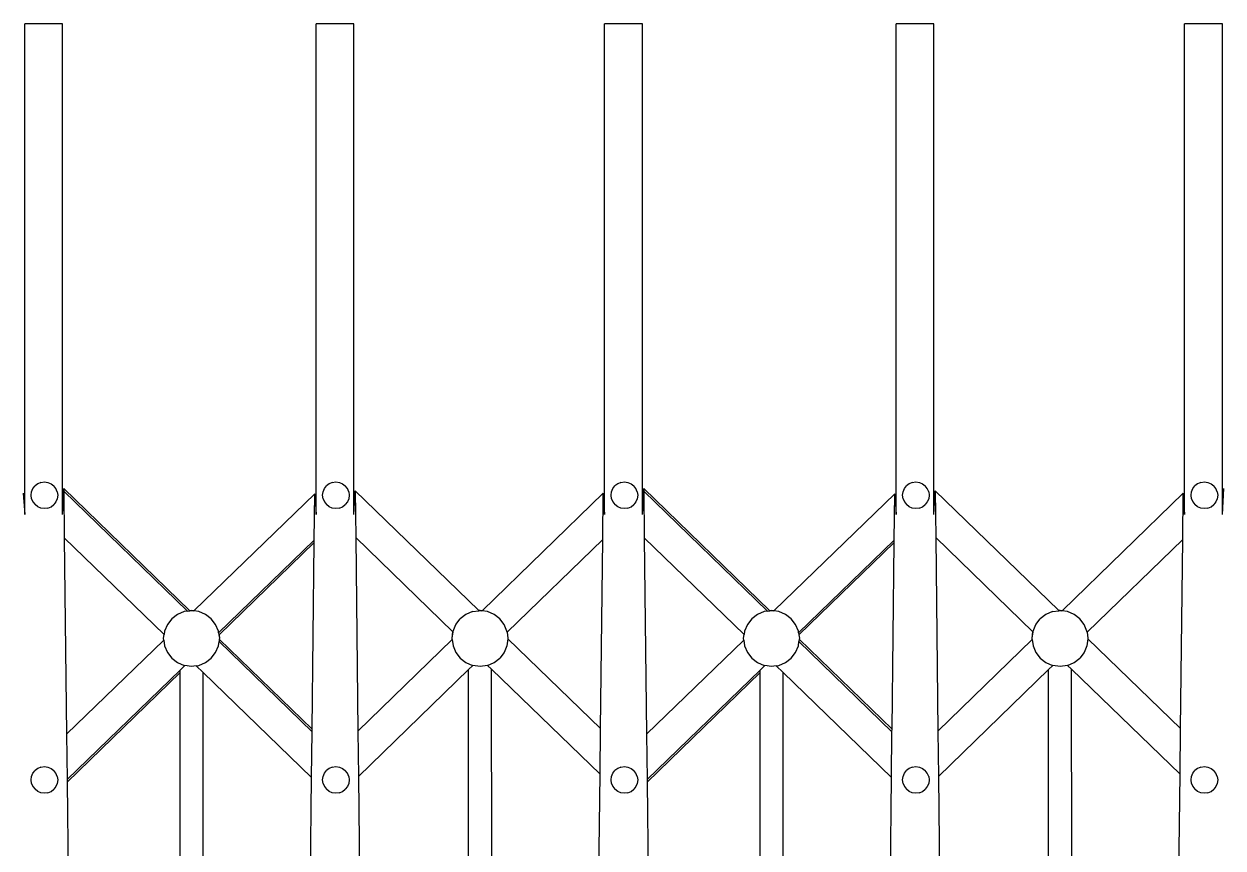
# Model space of a CAD drawing. Extents: x -202236 to 1002404, y -663931 to 1550022.
# Drawn here: x -56908 to -55824, y -350982 to -350237 of the extents above; entities that cross this region are included whole.
import ezdxf

# ---------------------------------------------------------------- set-up
doc = ezdxf.new("R2010")
doc.units = 0

msp = doc.modelspace()

# ---------------------------------------------------------------- linework, layer by layer
at = {"color": 250}
for p, q in [((-56872.83, -350237.03), (-56906.92, -350237.03)), ((-56906.92, -350680.35), (-56906.92, -350237.03)), ((-56872.83, -350680.35), (-56872.83, -350237.03)), ((-56609.46, -350237.03), (-56643.55, -350237.03)), ((-56643.55, -350680.35), (-56643.55, -350237.03)), ((-56609.46, -350680.35), (-56609.46, -350237.03)), ((-56348.72, -350237.03), (-56382.81, -350237.03)), ((-56382.81, -350680.35), (-56382.81, -350237.03)), ((-56348.72, -350680.35), (-56348.72, -350237.03)), ((-56085.35, -350237.03), (-56119.44, -350237.03)), ((-56119.44, -350680.35), (-56119.44, -350237.03)), ((-56085.35, -350680.35), (-56085.35, -350237.03)), ((-55824.61, -350237.03), (-55858.71, -350237.03)), ((-55858.71, -350680.35), (-55858.71, -350237.03)), ((-55824.61, -350680.35), (-55824.61, -350237.03)), ((-56908.16, -350661.12), (-56906.92, -350680.35)), ((-56901.11, -350662.91), (-56900.68, -350659.71)), ((-56900.68, -350659.71), (-56899.46, -350656.84)), ((-56899.46, -350656.84), (-56897.58, -350654.41)), ((-56895.15, -350652.53), (-56897.58, -350654.41)), ((-56892.28, -350651.31), (-56895.15, -350652.53)), ((-56892.28, -350651.31), (-56889.08, -350650.88)), ((-56889.08, -350650.88), (-56885.89, -350651.31)), ((-56885.89, -350651.31), (-56883.02, -350652.53)), ((-56883.02, -350652.53), (-56880.58, -350654.41)), ((-56878.7, -350656.84), (-56880.58, -350654.41)), ((-56877.49, -350659.71), (-56878.7, -350656.84)), ((-56877.49, -350659.71), (-56877.06, -350662.91)), ((-56872.83, -350680.35), (-56871.64, -350656.87)), ((-56871.64, -350656.87), (-56758.01, -350766.97)), ((-56871.64, -350656.87), (-56871.61, -350659.22)), ((-56871.61, -350659.22), (-56759.68, -350767.68)), ((-56871.61, -350659.22), (-56871.13, -350701.43)), ((-56637.74, -350662.91), (-56637.31, -350659.71)), ((-56637.31, -350659.71), (-56636.09, -350656.84)), ((-56636.09, -350656.84), (-56634.21, -350654.41)), ((-56631.78, -350652.53), (-56634.21, -350654.41)), ((-56628.91, -350651.31), (-56631.78, -350652.53)), ((-56628.91, -350651.31), (-56625.71, -350650.88)), ((-56625.71, -350650.88), (-56622.52, -350651.31)), ((-56622.52, -350651.31), (-56619.65, -350652.53)), ((-56619.65, -350652.53), (-56617.21, -350654.41)), ((-56615.33, -350656.84), (-56617.21, -350654.41)), ((-56614.12, -350659.71), (-56615.33, -350656.84)), ((-56614.12, -350659.71), (-56613.69, -350662.91)), ((-56609.46, -350680.35), (-56608.24, -350658.93)), ((-56608.24, -350658.93), (-56496.81, -350766.91)), ((-56608.24, -350658.93), (-56607.76, -350701.14)), ((-56493.3, -350767), (-56384.06, -350661.12)), ((-56384.54, -350702.99), (-56384.06, -350661.12)), ((-56384.06, -350661.12), (-56382.81, -350680.35)), ((-56377, -350662.91), (-56376.57, -350659.71)), ((-56376.57, -350659.71), (-56375.36, -350656.84)), ((-56375.36, -350656.84), (-56373.48, -350654.41)), ((-56371.04, -350652.53), (-56373.48, -350654.41)), ((-56368.17, -350651.31), (-56371.04, -350652.53)), ((-56368.17, -350651.31), (-56364.97, -350650.88)), ((-56364.97, -350650.88), (-56361.78, -350651.31)), ((-56361.78, -350651.31), (-56358.91, -350652.53)), ((-56358.91, -350652.53), (-56356.47, -350654.41)), ((-56354.59, -350656.84), (-56356.47, -350654.41)), ((-56353.38, -350659.71), (-56354.59, -350656.84)), ((-56353.38, -350659.71), (-56352.95, -350662.91)), ((-56348.72, -350680.35), (-56347.53, -350656.87)), ((-56347.53, -350656.87), (-56233.9, -350766.97)), ((-56347.53, -350656.87), (-56347.5, -350659.22)), ((-56347.5, -350659.22), (-56235.58, -350767.68)), ((-56347.5, -350659.22), (-56347.02, -350701.43)), ((-56113.63, -350662.91), (-56113.2, -350659.71)), ((-56113.2, -350659.71), (-56111.99, -350656.84)), ((-56111.99, -350656.84), (-56110.1, -350654.41)), ((-56107.67, -350652.53), (-56110.1, -350654.41)), ((-56104.8, -350651.31), (-56107.67, -350652.53)), ((-56104.8, -350651.31), (-56101.6, -350650.88)), ((-56101.6, -350650.88), (-56098.41, -350651.31)), ((-56098.41, -350651.31), (-56095.54, -350652.53)), ((-56095.54, -350652.53), (-56093.1, -350654.41)), ((-56091.22, -350656.84), (-56093.1, -350654.41)), ((-56090.01, -350659.71), (-56091.22, -350656.84)), ((-56090.01, -350659.71), (-56089.58, -350662.91)), ((-56085.35, -350680.35), (-56084.14, -350658.93)), ((-56084.14, -350658.93), (-55972.7, -350766.91)), ((-56084.14, -350658.93), (-56083.65, -350701.14)), ((-55969.19, -350767), (-55859.95, -350661.12)), ((-55860.43, -350702.99), (-55859.95, -350661.12)), ((-55859.95, -350661.12), (-55858.71, -350680.35)), ((-55852.89, -350662.91), (-55852.46, -350659.71)), ((-55852.46, -350659.71), (-55851.25, -350656.84)), ((-55851.25, -350656.84), (-55849.37, -350654.41)), ((-55846.93, -350652.53), (-55849.37, -350654.41)), ((-55844.06, -350651.31), (-55846.93, -350652.53)), ((-55844.06, -350651.31), (-55840.87, -350650.88)), ((-55840.87, -350650.88), (-55837.67, -350651.31)), ((-55837.67, -350651.31), (-55834.8, -350652.53)), ((-55834.8, -350652.53), (-55832.36, -350654.41)), ((-55830.48, -350656.84), (-55832.36, -350654.41)), ((-55829.27, -350659.71), (-55830.48, -350656.84)), ((-55829.27, -350659.71), (-55828.84, -350662.91)), ((-55824.61, -350680.35), (-55823.42, -350656.87)), ((-56900.68, -350666.1), (-56901.11, -350662.91)), ((-56900.68, -350666.1), (-56899.46, -350668.98)), ((-56899.46, -350668.98), (-56897.58, -350671.41)), ((-56895.15, -350673.29), (-56897.58, -350671.41)), ((-56883.02, -350673.29), (-56880.58, -350671.41)), ((-56878.7, -350668.98), (-56880.58, -350671.41)), ((-56877.49, -350666.1), (-56878.7, -350668.98)), ((-56877.06, -350662.91), (-56877.49, -350666.1)), ((-56753.66, -350767.05), (-56644.8, -350661.54)), ((-56645.28, -350703.41), (-56644.8, -350661.54)), ((-56644.8, -350661.54), (-56643.55, -350680.35)), ((-56637.31, -350666.1), (-56637.74, -350662.91)), ((-56637.31, -350666.1), (-56636.09, -350668.98)), ((-56636.09, -350668.98), (-56634.21, -350671.41)), ((-56631.78, -350673.29), (-56634.21, -350671.41)), ((-56619.65, -350673.29), (-56617.21, -350671.41)), ((-56615.33, -350668.98), (-56617.21, -350671.41)), ((-56614.12, -350666.1), (-56615.33, -350668.98)), ((-56613.69, -350662.91), (-56614.12, -350666.1)), ((-56376.57, -350666.1), (-56377, -350662.91)), ((-56376.57, -350666.1), (-56375.36, -350668.98)), ((-56375.36, -350668.98), (-56373.48, -350671.41)), ((-56371.04, -350673.29), (-56373.48, -350671.41)), ((-56358.91, -350673.29), (-56356.47, -350671.41)), ((-56354.59, -350668.98), (-56356.47, -350671.41)), ((-56353.38, -350666.1), (-56354.59, -350668.98)), ((-56352.95, -350662.91), (-56353.38, -350666.1)), ((-56229.55, -350767.05), (-56120.69, -350661.54)), ((-56121.17, -350703.41), (-56120.69, -350661.54)), ((-56120.69, -350661.54), (-56119.44, -350680.35)), ((-56113.2, -350666.1), (-56113.63, -350662.91)), ((-56113.2, -350666.1), (-56111.99, -350668.98)), ((-56111.99, -350668.98), (-56110.1, -350671.41)), ((-56107.67, -350673.29), (-56110.1, -350671.41)), ((-56095.54, -350673.29), (-56093.1, -350671.41)), ((-56091.22, -350668.98), (-56093.1, -350671.41)), ((-56090.01, -350666.1), (-56091.22, -350668.98)), ((-56089.58, -350662.91), (-56090.01, -350666.1)), ((-55852.46, -350666.1), (-55852.89, -350662.91)), ((-55852.46, -350666.1), (-55851.25, -350668.98)), ((-55851.25, -350668.98), (-55849.37, -350671.41)), ((-55846.93, -350673.29), (-55849.37, -350671.41)), ((-55834.8, -350673.29), (-55832.36, -350671.41)), ((-55830.48, -350668.98), (-55832.36, -350671.41)), ((-55829.27, -350666.1), (-55830.48, -350668.98)), ((-55828.84, -350662.91), (-55829.27, -350666.1)), ((-56892.28, -350674.5), (-56895.15, -350673.29)), ((-56889.08, -350674.93), (-56892.28, -350674.5)), ((-56885.89, -350674.5), (-56889.08, -350674.93)), ((-56885.89, -350674.5), (-56883.02, -350673.29)), ((-56628.91, -350674.5), (-56631.78, -350673.29)), ((-56625.71, -350674.93), (-56628.91, -350674.5)), ((-56622.52, -350674.5), (-56625.71, -350674.93)), ((-56622.52, -350674.5), (-56619.65, -350673.29)), ((-56368.17, -350674.5), (-56371.04, -350673.29)), ((-56364.97, -350674.93), (-56368.17, -350674.5)), ((-56361.78, -350674.5), (-56364.97, -350674.93)), ((-56361.78, -350674.5), (-56358.91, -350673.29)), ((-56104.8, -350674.5), (-56107.67, -350673.29)), ((-56101.6, -350674.93), (-56104.8, -350674.5)), ((-56098.41, -350674.5), (-56101.6, -350674.93)), ((-56098.41, -350674.5), (-56095.54, -350673.29)), ((-55844.06, -350674.5), (-55846.93, -350673.29)), ((-55840.87, -350674.93), (-55844.06, -350674.5)), ((-55837.67, -350674.5), (-55840.87, -350674.93)), ((-55837.67, -350674.5), (-55834.8, -350673.29)), ((-56780.93, -350788.83), (-56871.13, -350701.43)), ((-56871.13, -350701.43), (-56869.09, -350878.94)), ((-56645.28, -350703.41), (-56731.65, -350787.13)), ((-56645.31, -350705.76), (-56645.28, -350703.41)), ((-56519.86, -350786.32), (-56607.76, -350701.14)), ((-56607.76, -350701.14), (-56605.76, -350876.01)), ((-56384.54, -350702.99), (-56470.9, -350786.7)), ((-56386.49, -350873.8), (-56384.54, -350702.99)), ((-56256.83, -350788.83), (-56347.02, -350701.43)), ((-56347.02, -350701.43), (-56344.98, -350878.94)), ((-56121.17, -350703.41), (-56207.54, -350787.13)), ((-56121.2, -350705.76), (-56121.17, -350703.41)), ((-55995.75, -350786.32), (-56083.65, -350701.14)), ((-56083.65, -350701.14), (-56081.65, -350876.01)), ((-55860.43, -350702.99), (-55946.79, -350786.7)), ((-55862.39, -350873.8), (-55860.43, -350702.99)), ((-56645.31, -350705.76), (-56731.31, -350789.12)), ((-56647.24, -350874.31), (-56645.31, -350705.76)), ((-56121.2, -350705.76), (-56207.2, -350789.12)), ((-56123.13, -350874.31), (-56121.2, -350705.76)), ((-56762.85, -350768.1), (-56768.87, -350770.65)), ((-56759.68, -350767.68), (-56762.85, -350768.1)), ((-56759.68, -350767.68), (-56757.58, -350767.39)), ((-56758.01, -350766.97), (-56756.14, -350766.72)), ((-56757.58, -350767.39), (-56758.01, -350766.97)), ((-56757.58, -350767.39), (-56756.15, -350767.2)), ((-56756.15, -350767.2), (-56754.09, -350767.48)), ((-56756.14, -350766.72), (-56753.66, -350767.05)), ((-56754.09, -350767.48), (-56753.66, -350767.05)), ((-56749.45, -350768.1), (-56754.09, -350767.48)), ((-56743.43, -350770.65), (-56749.45, -350768.1)), ((-56502.11, -350768.1), (-56508.13, -350770.65)), ((-56502.11, -350768.1), (-56496.37, -350767.33)), ((-56496.81, -350766.91), (-56495.4, -350766.72)), ((-56496.81, -350766.91), (-56496.37, -350767.33)), ((-56496.37, -350767.33), (-56495.41, -350767.2)), ((-56495.41, -350767.2), (-56493.73, -350767.43)), ((-56495.4, -350766.72), (-56493.3, -350767)), ((-56493.73, -350767.43), (-56493.3, -350767)), ((-56488.72, -350768.1), (-56493.73, -350767.43)), ((-56482.7, -350770.65), (-56488.72, -350768.1)), ((-56238.74, -350768.1), (-56244.76, -350770.65)), ((-56235.58, -350767.68), (-56238.74, -350768.1)), ((-56235.58, -350767.68), (-56233.47, -350767.39)), ((-56233.9, -350766.97), (-56232.03, -350766.72)), ((-56233.47, -350767.39), (-56233.9, -350766.97)), ((-56233.47, -350767.39), (-56232.04, -350767.2)), ((-56232.04, -350767.2), (-56229.98, -350767.48)), ((-56232.03, -350766.72), (-56229.55, -350767.05)), ((-56229.98, -350767.48), (-56229.55, -350767.05)), ((-56225.35, -350768.1), (-56229.98, -350767.48)), ((-56219.32, -350770.65), (-56225.35, -350768.1)), ((-55978, -350768.1), (-55984.02, -350770.65)), ((-55978, -350768.1), (-55972.26, -350767.33)), ((-55972.7, -350766.91), (-55971.3, -350766.72)), ((-55972.7, -350766.91), (-55972.26, -350767.33)), ((-55972.26, -350767.33), (-55971.31, -350767.2)), ((-55971.31, -350767.2), (-55969.62, -350767.43)), ((-55971.3, -350766.72), (-55969.19, -350767)), ((-55969.62, -350767.43), (-55969.19, -350767)), ((-55964.61, -350768.1), (-55969.62, -350767.43)), ((-55958.59, -350770.65), (-55964.61, -350768.1)), ((-56777.92, -350779.69), (-56780.46, -350785.71)), ((-56773.97, -350774.59), (-56777.92, -350779.69)), ((-56768.87, -350770.65), (-56773.97, -350774.59)), ((-56738.33, -350774.59), (-56743.43, -350770.65)), ((-56734.39, -350779.69), (-56738.33, -350774.59)), ((-56731.84, -350785.71), (-56734.39, -350779.69)), ((-56519.72, -350785.71), (-56517.18, -350779.69)), ((-56517.18, -350779.69), (-56513.24, -350774.59)), ((-56508.13, -350770.65), (-56513.24, -350774.59)), ((-56477.59, -350774.59), (-56482.7, -350770.65)), ((-56473.65, -350779.69), (-56477.59, -350774.59)), ((-56471.1, -350785.71), (-56473.65, -350779.69)), ((-56253.81, -350779.69), (-56256.35, -350785.71)), ((-56249.87, -350774.59), (-56253.81, -350779.69)), ((-56244.76, -350770.65), (-56249.87, -350774.59)), ((-56214.22, -350774.59), (-56219.32, -350770.65)), ((-56210.28, -350779.69), (-56214.22, -350774.59)), ((-56207.73, -350785.71), (-56210.28, -350779.69)), ((-55995.61, -350785.71), (-55993.07, -350779.69)), ((-55993.07, -350779.69), (-55989.13, -350774.59)), ((-55984.02, -350770.65), (-55989.13, -350774.59)), ((-55953.48, -350774.59), (-55958.59, -350770.65)), ((-55949.54, -350779.69), (-55953.48, -350774.59)), ((-55947, -350785.71), (-55949.54, -350779.69)), ((-56781.35, -350791.93), (-56780.93, -350788.83)), ((-56781.32, -350792.13), (-56780.89, -350788.87)), ((-56780.89, -350788.87), (-56780.93, -350788.83)), ((-56780.46, -350785.71), (-56780.89, -350788.87)), ((-56731.65, -350787.13), (-56731.84, -350785.71)), ((-56731.65, -350787.13), (-56731.38, -350789.19)), ((-56731.38, -350789.19), (-56731.31, -350789.12)), ((-56731.38, -350789.19), (-56730.97, -350792.21)), ((-56731.31, -350789.12), (-56730.93, -350791.93)), ((-56520.61, -350791.93), (-56519.86, -350786.32)), ((-56520.59, -350792.13), (-56519.81, -350786.36)), ((-56519.81, -350786.36), (-56519.86, -350786.32)), ((-56519.81, -350786.36), (-56519.72, -350785.71)), ((-56470.96, -350786.76), (-56471.1, -350785.71)), ((-56470.9, -350786.7), (-56470.96, -350786.76)), ((-56470.96, -350786.76), (-56470.23, -350792.21)), ((-56470.9, -350786.7), (-56470.19, -350791.93)), ((-56257.24, -350791.93), (-56256.83, -350788.83)), ((-56257.22, -350792.13), (-56256.78, -350788.87)), ((-56256.78, -350788.87), (-56256.83, -350788.83)), ((-56256.35, -350785.71), (-56256.78, -350788.87)), ((-56207.54, -350787.13), (-56207.73, -350785.71)), ((-56207.54, -350787.13), (-56207.27, -350789.19)), ((-56207.27, -350789.19), (-56207.2, -350789.12)), ((-56207.27, -350789.19), (-56206.86, -350792.21)), ((-56207.2, -350789.12), (-56206.82, -350791.93)), ((-55996.51, -350791.93), (-55995.75, -350786.32)), ((-55996.48, -350792.13), (-55995.7, -350786.36)), ((-55995.7, -350786.36), (-55995.75, -350786.32)), ((-55995.7, -350786.36), (-55995.61, -350785.71)), ((-55946.86, -350786.76), (-55947, -350785.71)), ((-55946.79, -350786.7), (-55946.86, -350786.76)), ((-55946.86, -350786.76), (-55946.12, -350792.21)), ((-55946.79, -350786.7), (-55946.08, -350791.93)), ((-56869.09, -350878.94), (-56781.18, -350793.74)), ((-56781.36, -350792.41), (-56781.32, -350792.13)), ((-56781.18, -350793.74), (-56781.36, -350792.41)), ((-56781.32, -350792.13), (-56781.35, -350791.93)), ((-56781.18, -350793.74), (-56780.46, -350799.11)), ((-56780.46, -350799.11), (-56777.92, -350805.13)), ((-56734.39, -350805.13), (-56731.84, -350799.11)), ((-56731.84, -350799.11), (-56731.31, -350795.17)), ((-56731.04, -350793.11), (-56731.31, -350795.17)), ((-56731.31, -350795.17), (-56647.26, -350876.61)), ((-56730.94, -350792.41), (-56731.04, -350793.11)), ((-56731.04, -350793.11), (-56647.24, -350874.31)), ((-56730.93, -350791.93), (-56730.97, -350792.21)), ((-56730.97, -350792.21), (-56730.94, -350792.41)), ((-56605.76, -350876.01), (-56520.5, -350793.37)), ((-56520.62, -350792.41), (-56520.59, -350792.13)), ((-56520.5, -350793.37), (-56520.62, -350792.41)), ((-56520.59, -350792.13), (-56520.61, -350791.93)), ((-56520.5, -350793.37), (-56519.72, -350799.11)), ((-56519.72, -350799.11), (-56517.18, -350805.13)), ((-56471.1, -350799.11), (-56473.65, -350805.13)), ((-56470.24, -350792.66), (-56471.1, -350799.11)), ((-56470.2, -350792.41), (-56470.24, -350792.66)), ((-56470.24, -350792.66), (-56386.49, -350873.8)), ((-56470.19, -350791.93), (-56470.23, -350792.21)), ((-56470.23, -350792.21), (-56470.2, -350792.41)), ((-56344.98, -350878.94), (-56257.08, -350793.74)), ((-56257.25, -350792.41), (-56257.22, -350792.13)), ((-56257.08, -350793.74), (-56257.25, -350792.41)), ((-56257.22, -350792.13), (-56257.24, -350791.93)), ((-56257.08, -350793.74), (-56256.35, -350799.11)), ((-56256.35, -350799.11), (-56253.81, -350805.13)), ((-56210.28, -350805.13), (-56207.73, -350799.11)), ((-56207.73, -350799.11), (-56207.2, -350795.17)), ((-56206.93, -350793.11), (-56207.2, -350795.17)), ((-56207.2, -350795.17), (-56123.16, -350876.61)), ((-56206.83, -350792.41), (-56206.93, -350793.11)), ((-56206.93, -350793.11), (-56123.13, -350874.31)), ((-56206.82, -350791.93), (-56206.86, -350792.21)), ((-56206.86, -350792.21), (-56206.83, -350792.41)), ((-56081.65, -350876.01), (-55996.39, -350793.37)), ((-55996.52, -350792.41), (-55996.48, -350792.13)), ((-55996.39, -350793.37), (-55996.52, -350792.41)), ((-55996.48, -350792.13), (-55996.51, -350791.93)), ((-55996.39, -350793.37), (-55995.61, -350799.11)), ((-55995.61, -350799.11), (-55993.07, -350805.13)), ((-55947, -350799.11), (-55949.54, -350805.13)), ((-55946.13, -350792.66), (-55947, -350799.11)), ((-55946.1, -350792.41), (-55946.13, -350792.66)), ((-55946.13, -350792.66), (-55862.39, -350873.8)), ((-55946.08, -350791.93), (-55946.12, -350792.21)), ((-55946.12, -350792.21), (-55946.1, -350792.41)), ((-56777.92, -350805.13), (-56773.97, -350810.23)), ((-56773.97, -350810.23), (-56768.87, -350814.18)), ((-56743.43, -350814.18), (-56738.33, -350810.23)), ((-56738.33, -350810.23), (-56734.39, -350805.13)), ((-56517.18, -350805.13), (-56513.24, -350810.23)), ((-56513.24, -350810.23), (-56508.13, -350814.18)), ((-56482.7, -350814.18), (-56477.59, -350810.23)), ((-56473.65, -350805.13), (-56477.59, -350810.23)), ((-56253.81, -350805.13), (-56249.87, -350810.23)), ((-56249.87, -350810.23), (-56244.76, -350814.18)), ((-56219.32, -350814.18), (-56214.22, -350810.23)), ((-56214.22, -350810.23), (-56210.28, -350805.13)), ((-55993.07, -350805.13), (-55989.13, -350810.23)), ((-55989.13, -350810.23), (-55984.02, -350814.18)), ((-55958.59, -350814.18), (-55953.48, -350810.23)), ((-55949.54, -350805.13), (-55953.48, -350810.23)), ((-56766.49, -350820.9), (-56868.62, -350919.89)), ((-56766.49, -350823.23), (-56868.6, -350922.2)), ((-56768.87, -350814.18), (-56762.85, -350816.72)), ((-56762.26, -350816.8), (-56766.49, -350820.9)), ((-56766.49, -350823.23), (-56766.49, -350820.9)), ((-56766.4, -351129.65), (-56766.49, -350823.23)), ((-56762.85, -350816.72), (-56762.26, -350816.8)), ((-56756.15, -350817.62), (-56762.26, -350816.8)), ((-56751.82, -350817.04), (-56756.15, -350817.62)), ((-56751.82, -350817.04), (-56749.45, -350816.72)), ((-56745.67, -350823), (-56751.82, -350817.04)), ((-56749.45, -350816.72), (-56743.43, -350814.18)), ((-56745.58, -351127.71), (-56745.67, -350823)), ((-56647.74, -350917.9), (-56745.67, -350823)), ((-56505.76, -350820.49), (-56605.29, -350916.96)), ((-56508.13, -350814.18), (-56502.11, -350816.72)), ((-56501.9, -350816.75), (-56505.76, -350820.49)), ((-56505.66, -351126.81), (-56505.76, -350820.49)), ((-56502.11, -350816.72), (-56501.9, -350816.75)), ((-56495.41, -350817.62), (-56501.9, -350816.75)), ((-56488.72, -350816.72), (-56495.41, -350817.62)), ((-56488.72, -350816.72), (-56488.55, -350816.65)), ((-56488.55, -350816.65), (-56482.7, -350814.18)), ((-56484.93, -350820.16), (-56488.55, -350816.65)), ((-56386.97, -350915.09), (-56484.93, -350820.16)), ((-56484.84, -351127.29), (-56484.93, -350820.16)), ((-56242.39, -350820.9), (-56344.51, -350919.89)), ((-56242.39, -350823.23), (-56344.49, -350922.2)), ((-56244.76, -350814.18), (-56238.74, -350816.72)), ((-56238.15, -350816.8), (-56242.39, -350820.9)), ((-56242.39, -350823.23), (-56242.39, -350820.9)), ((-56242.29, -351129.65), (-56242.39, -350823.23)), ((-56238.74, -350816.72), (-56238.15, -350816.8)), ((-56232.04, -350817.62), (-56238.15, -350816.8)), ((-56227.71, -350817.04), (-56232.04, -350817.62)), ((-56227.71, -350817.04), (-56225.35, -350816.72)), ((-56221.56, -350823), (-56227.71, -350817.04)), ((-56225.35, -350816.72), (-56219.32, -350814.18)), ((-56221.47, -351127.71), (-56221.56, -350823)), ((-56123.63, -350917.9), (-56221.56, -350823)), ((-55981.65, -350820.49), (-56081.18, -350916.96)), ((-55984.02, -350814.18), (-55978, -350816.72)), ((-55977.79, -350816.75), (-55981.65, -350820.49)), ((-55981.55, -351126.81), (-55981.65, -350820.49)), ((-55978, -350816.72), (-55977.79, -350816.75)), ((-55971.31, -350817.62), (-55977.79, -350816.75)), ((-55964.61, -350816.72), (-55971.31, -350817.62)), ((-55964.61, -350816.72), (-55964.44, -350816.65)), ((-55964.44, -350816.65), (-55958.59, -350814.18)), ((-55960.82, -350820.16), (-55964.44, -350816.65)), ((-55862.86, -350915.09), (-55960.82, -350820.16)), ((-55960.73, -351127.29), (-55960.82, -350820.16)), ((-56647.74, -350917.9), (-56647.26, -350876.61)), ((-56647.26, -350876.61), (-56647.24, -350874.31)), ((-56605.76, -350876.01), (-56605.29, -350916.96)), ((-56386.97, -350915.09), (-56386.49, -350873.8)), ((-56123.63, -350917.9), (-56123.16, -350876.61)), ((-56123.16, -350876.61), (-56123.13, -350874.31)), ((-56081.65, -350876.01), (-56081.18, -350916.96)), ((-55862.86, -350915.09), (-55862.39, -350873.8)), ((-56869.09, -350878.94), (-56868.62, -350919.89)), ((-56344.98, -350878.94), (-56344.51, -350919.89)), ((-56895.15, -350909.78), (-56897.58, -350911.66)), ((-56892.28, -350908.56), (-56895.15, -350909.78)), ((-56892.28, -350908.56), (-56889.08, -350908.13)), ((-56889.08, -350908.13), (-56885.89, -350908.56)), ((-56885.89, -350908.56), (-56883.02, -350909.78)), ((-56883.02, -350909.78), (-56880.58, -350911.66)), ((-56631.78, -350909.78), (-56634.21, -350911.66)), ((-56628.91, -350908.56), (-56631.78, -350909.78)), ((-56628.91, -350908.56), (-56625.71, -350908.13)), ((-56625.71, -350908.13), (-56622.52, -350908.56)), ((-56622.52, -350908.56), (-56619.65, -350909.78)), ((-56619.65, -350909.78), (-56617.21, -350911.66)), ((-56371.04, -350909.78), (-56373.48, -350911.66)), ((-56368.17, -350908.56), (-56371.04, -350909.78)), ((-56368.17, -350908.56), (-56364.97, -350908.13)), ((-56364.97, -350908.13), (-56361.78, -350908.56)), ((-56361.78, -350908.56), (-56358.91, -350909.78)), ((-56358.91, -350909.78), (-56356.47, -350911.66)), ((-56107.67, -350909.78), (-56110.1, -350911.66)), ((-56104.8, -350908.56), (-56107.67, -350909.78)), ((-56104.8, -350908.56), (-56101.6, -350908.13)), ((-56101.6, -350908.13), (-56098.41, -350908.56)), ((-56098.41, -350908.56), (-56095.54, -350909.78)), ((-56095.54, -350909.78), (-56093.1, -350911.66)), ((-55846.93, -350909.78), (-55849.37, -350911.66)), ((-55844.06, -350908.56), (-55846.93, -350909.78)), ((-55844.06, -350908.56), (-55840.87, -350908.13)), ((-55840.87, -350908.13), (-55837.67, -350908.56)), ((-55837.67, -350908.56), (-55834.8, -350909.78)), ((-55834.8, -350909.78), (-55832.36, -350911.66)), ((-56901.11, -350920.16), (-56900.68, -350916.97)), ((-56900.68, -350923.36), (-56901.11, -350920.16)), ((-56900.68, -350916.97), (-56899.46, -350914.09)), ((-56899.46, -350914.09), (-56897.58, -350911.66)), ((-56878.7, -350914.09), (-56880.58, -350911.66)), ((-56877.49, -350916.97), (-56878.7, -350914.09)), ((-56877.49, -350916.97), (-56877.06, -350920.16)), ((-56877.06, -350920.16), (-56877.49, -350923.36)), ((-56868.62, -350919.89), (-56868.6, -350922.2)), ((-56649.07, -351034.16), (-56647.74, -350917.9)), ((-56637.74, -350920.16), (-56637.31, -350916.97)), ((-56637.31, -350923.36), (-56637.74, -350920.16)), ((-56637.31, -350916.97), (-56636.09, -350914.09)), ((-56636.09, -350914.09), (-56634.21, -350911.66)), ((-56615.33, -350914.09), (-56617.21, -350911.66)), ((-56614.12, -350916.97), (-56615.33, -350914.09)), ((-56614.12, -350916.97), (-56613.69, -350920.16)), ((-56613.69, -350920.16), (-56614.12, -350923.36)), ((-56605.29, -350916.96), (-56603.97, -351031.55)), ((-56388.33, -351033.75), (-56386.97, -350915.09)), ((-56377, -350920.16), (-56376.57, -350916.97)), ((-56376.57, -350923.36), (-56377, -350920.16)), ((-56376.57, -350916.97), (-56375.36, -350914.09)), ((-56375.36, -350914.09), (-56373.48, -350911.66)), ((-56354.59, -350914.09), (-56356.47, -350911.66)), ((-56353.38, -350916.97), (-56354.59, -350914.09)), ((-56353.38, -350916.97), (-56352.95, -350920.16)), ((-56352.95, -350920.16), (-56353.38, -350923.36)), ((-56344.51, -350919.89), (-56344.49, -350922.2)), ((-56124.96, -351034.16), (-56123.63, -350917.9)), ((-56113.63, -350920.16), (-56113.2, -350916.97)), ((-56113.2, -350923.36), (-56113.63, -350920.16)), ((-56113.2, -350916.97), (-56111.99, -350914.09)), ((-56111.99, -350914.09), (-56110.1, -350911.66)), ((-56091.22, -350914.09), (-56093.1, -350911.66)), ((-56090.01, -350916.97), (-56091.22, -350914.09)), ((-56090.01, -350916.97), (-56089.58, -350920.16)), ((-56089.58, -350920.16), (-56090.01, -350923.36)), ((-56081.18, -350916.96), (-56079.86, -351031.55)), ((-55864.22, -351033.75), (-55862.86, -350915.09)), ((-55852.89, -350920.16), (-55852.46, -350916.97)), ((-55852.46, -350923.36), (-55852.89, -350920.16)), ((-55852.46, -350916.97), (-55851.25, -350914.09)), ((-55851.25, -350914.09), (-55849.37, -350911.66)), ((-55830.48, -350914.09), (-55832.36, -350911.66)), ((-55829.27, -350916.97), (-55830.48, -350914.09)), ((-55829.27, -350916.97), (-55828.84, -350920.16)), ((-55828.84, -350920.16), (-55829.27, -350923.36)), ((-56900.68, -350923.36), (-56899.46, -350926.23)), ((-56899.46, -350926.23), (-56897.58, -350928.66)), ((-56895.15, -350930.54), (-56897.58, -350928.66)), ((-56892.28, -350931.76), (-56895.15, -350930.54)), ((-56889.08, -350932.19), (-56892.28, -350931.76)), ((-56885.89, -350931.76), (-56889.08, -350932.19)), ((-56885.89, -350931.76), (-56883.02, -350930.54)), ((-56883.02, -350930.54), (-56880.58, -350928.66)), ((-56878.7, -350926.23), (-56880.58, -350928.66)), ((-56877.49, -350923.36), (-56878.7, -350926.23)), ((-56868.6, -350922.2), (-56867.34, -351031.84)), ((-56637.31, -350923.36), (-56636.09, -350926.23)), ((-56636.09, -350926.23), (-56634.21, -350928.66)), ((-56631.78, -350930.54), (-56634.21, -350928.66)), ((-56628.91, -350931.76), (-56631.78, -350930.54)), ((-56625.71, -350932.19), (-56628.91, -350931.76)), ((-56622.52, -350931.76), (-56625.71, -350932.19)), ((-56622.52, -350931.76), (-56619.65, -350930.54)), ((-56619.65, -350930.54), (-56617.21, -350928.66)), ((-56615.33, -350926.23), (-56617.21, -350928.66)), ((-56614.12, -350923.36), (-56615.33, -350926.23)), ((-56376.57, -350923.36), (-56375.36, -350926.23)), ((-56375.36, -350926.23), (-56373.48, -350928.66)), ((-56371.04, -350930.54), (-56373.48, -350928.66)), ((-56368.17, -350931.76), (-56371.04, -350930.54)), ((-56364.97, -350932.19), (-56368.17, -350931.76)), ((-56361.78, -350931.76), (-56364.97, -350932.19)), ((-56361.78, -350931.76), (-56358.91, -350930.54)), ((-56358.91, -350930.54), (-56356.47, -350928.66)), ((-56354.59, -350926.23), (-56356.47, -350928.66)), ((-56353.38, -350923.36), (-56354.59, -350926.23)), ((-56344.49, -350922.2), (-56343.23, -351031.84)), ((-56113.2, -350923.36), (-56111.99, -350926.23)), ((-56111.99, -350926.23), (-56110.1, -350928.66)), ((-56107.67, -350930.54), (-56110.1, -350928.66)), ((-56104.8, -350931.76), (-56107.67, -350930.54)), ((-56101.6, -350932.19), (-56104.8, -350931.76)), ((-56098.41, -350931.76), (-56101.6, -350932.19)), ((-56098.41, -350931.76), (-56095.54, -350930.54)), ((-56095.54, -350930.54), (-56093.1, -350928.66)), ((-56091.22, -350926.23), (-56093.1, -350928.66)), ((-56090.01, -350923.36), (-56091.22, -350926.23)), ((-55852.46, -350923.36), (-55851.25, -350926.23)), ((-55851.25, -350926.23), (-55849.37, -350928.66)), ((-55846.93, -350930.54), (-55849.37, -350928.66)), ((-55844.06, -350931.76), (-55846.93, -350930.54)), ((-55840.87, -350932.19), (-55844.06, -350931.76)), ((-55837.67, -350931.76), (-55840.87, -350932.19)), ((-55837.67, -350931.76), (-55834.8, -350930.54)), ((-55834.8, -350930.54), (-55832.36, -350928.66)), ((-55830.48, -350926.23), (-55832.36, -350928.66)), ((-55829.27, -350923.36), (-55830.48, -350926.23))]:
    msp.add_line(p, q, dxfattribs=at)

doc.saveas('drawing.dxf')
